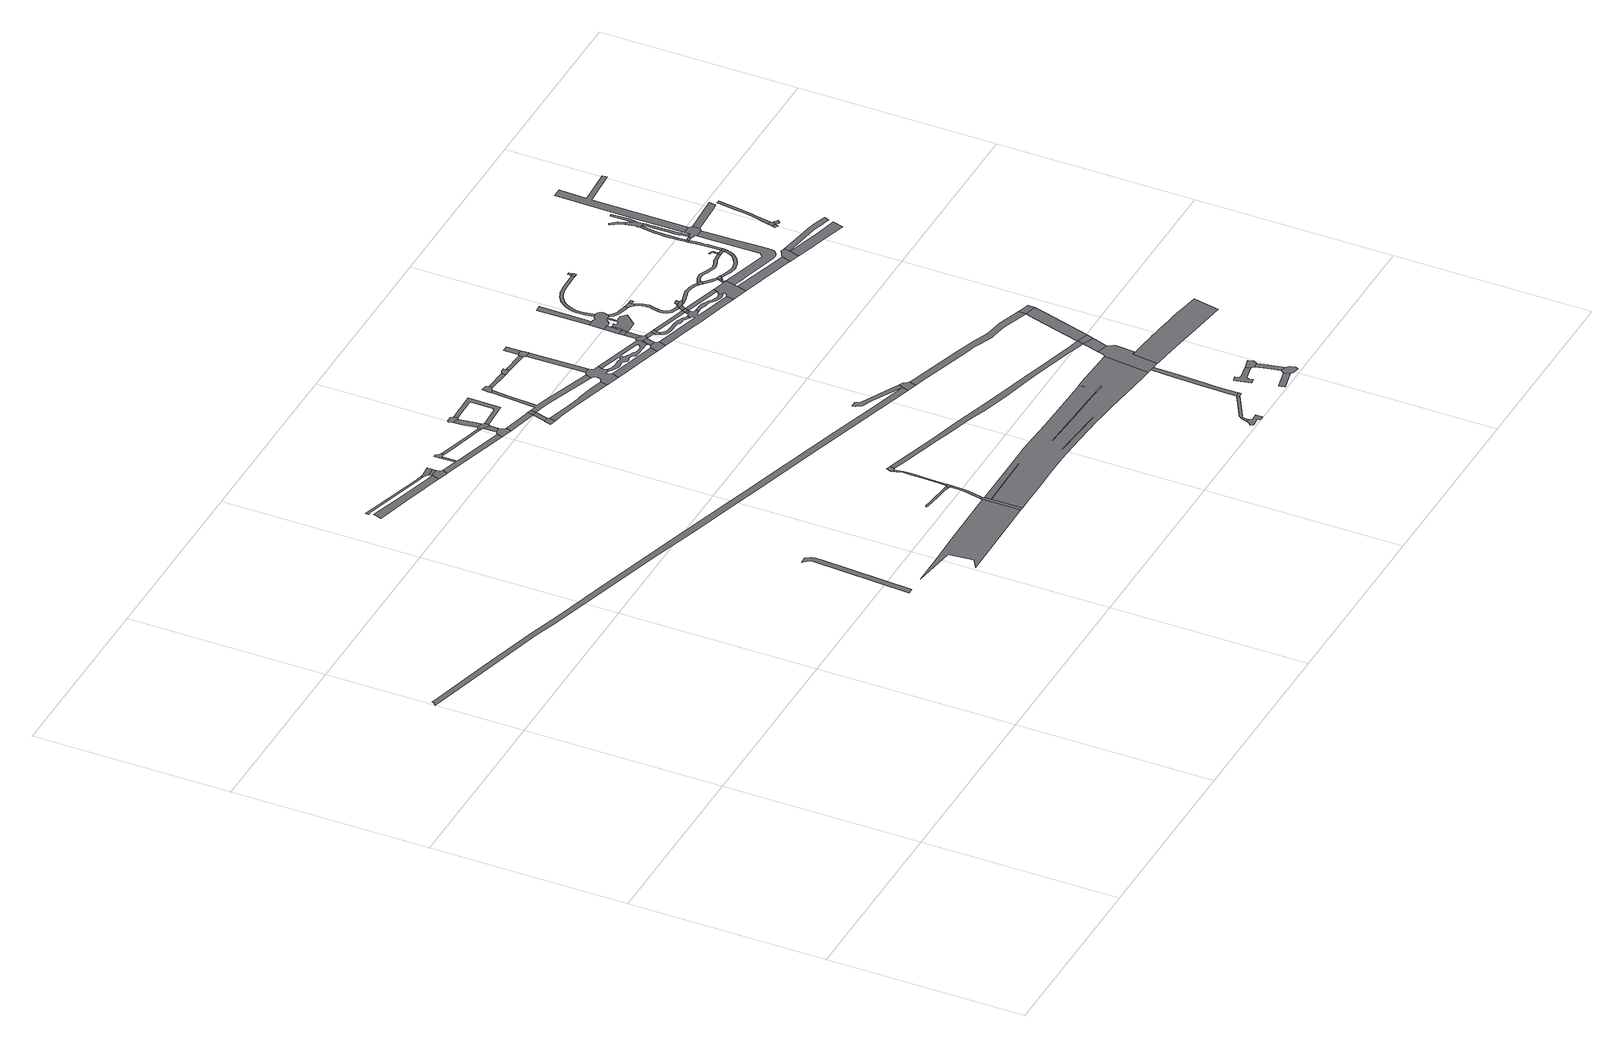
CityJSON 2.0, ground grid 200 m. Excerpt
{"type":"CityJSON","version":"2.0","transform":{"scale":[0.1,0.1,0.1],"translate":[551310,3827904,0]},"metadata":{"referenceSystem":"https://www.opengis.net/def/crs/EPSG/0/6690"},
"CityObjects":{
"road1":{"type":"Road","attributes":{"RoadStructureAttribute.sectionType":"1"},"geometry":[{"type":"MultiSurface","lod":"1","boundaries":[[[0,1,2,3,4,5,6,7,8,9,10,11,12]]]}]},
"road2":{"type":"Road","attributes":{"RoadStructureAttribute.sectionType":"1"},"geometry":[{"type":"MultiSurface","lod":"1","boundaries":[[[13,14,15,16,17,18,19,20,21,22,23,24,25,26,27,28,29,30,31,32,33,34,35,36,37,38,39,40,41]]]}]},
"road3":{"type":"Road","attributes":{"RoadStructureAttribute.sectionType":"1"},"geometry":[{"type":"MultiSurface","lod":"1","boundaries":[[[42,43,44,45,46,47,48,49]]]}]},
"road4":{"type":"Road","attributes":{"RoadStructureAttribute.sectionType":"1"},"geometry":[{"type":"MultiSurface","lod":"1","boundaries":[[[50,51,52,53,54,55,56,57,58,59,60]]]}]},
"road5":{"type":"Road","attributes":{"function":"3","RoadStructureAttribute.sectionType":"1"},"geometry":[{"type":"MultiSurface","lod":"1","boundaries":[[[61,62,63,64,65,66,67,68,69]]]}]},
"road6":{"type":"Road","geometry":[{"type":"MultiSurface","lod":"1","boundaries":[[[70,71,49,48,72,73,74,75]]]}]},
"road7":{"type":"Road","attributes":{"RoadStructureAttribute.sectionType":"1"},"geometry":[{"type":"MultiSurface","lod":"1","boundaries":[[[76,77,78,79,60,59,80,81,82,83]]]}]},
"road8":{"type":"Road","geometry":[{"type":"MultiSurface","lod":"1","boundaries":[[[83,82,49,71]]]}]},
"road9":{"type":"Road","geometry":[{"type":"MultiSurface","lod":"1","boundaries":[[[84,85,86,87,88,89,90,91,92,93]]]}]},
"road10":{"type":"Road","geometry":[{"type":"MultiSurface","lod":"1","boundaries":[[[94,61,69,95,96,97]]]}]},
"road11":{"type":"Road","attributes":{"RoadStructureAttribute.sectionType":"1"},"geometry":[{"type":"MultiSurface","lod":"1","boundaries":[[[98,99,100,101,102,103,104,105,106,107,108,109,110]]]}]},
"road12":{"type":"Road","attributes":{"RoadStructureAttribute.sectionType":"1"},"geometry":[{"type":"MultiSurface","lod":"1","boundaries":[[[88,111,75,74,112,113,114,115,116,89]]]}]},
"road13":{"type":"Road","attributes":{"RoadStructureAttribute.sectionType":"1"},"geometry":[{"type":"MultiSurface","lod":"1","boundaries":[[[117,118,119,120,121,122,94,97,123,124,125,126,127,128]]]}]},
"road14":{"type":"Road","geometry":[{"type":"MultiSurface","lod":"1","boundaries":[[[129,130,110,109,117,128]]]}]},
"road15":{"type":"Road","attributes":{"RoadStructureAttribute.sectionType":"1"},"geometry":[{"type":"MultiSurface","lod":"1","boundaries":[[[131,132,93,92,133,134,135,136]]]}]},
"road16":{"type":"Road","attributes":{"RoadStructureAttribute.sectionType":"1"},"geometry":[{"type":"MultiSurface","lod":"1","boundaries":[[[137,138,139,140,141,142,143,144,145,146,147,148,149,150,151,152,130,129]]]}]},
"road17":{"type":"Road","geometry":[{"type":"MultiSurface","lod":"1","boundaries":[[[153,154,144,143,155,156]]]}]},
"road18":{"type":"Road","geometry":[{"type":"MultiSurface","lod":"1","boundaries":[[[157,158,159,114,113,160,161,162]]]}]},
"road19":{"type":"Road","attributes":{"RoadStructureAttribute.sectionType":"1"},"geometry":[{"type":"MultiSurface","lod":"1","boundaries":[[[135,163,159,158,164]]]}]},
"road20":{"type":"Road","geometry":[{"type":"MultiSurface","lod":"1","boundaries":[[[165,136,135,164,166,167,168]]]}]},
"road21":{"type":"Road","attributes":{"RoadStructureAttribute.sectionType":"1"},"geometry":[{"type":"MultiSurface","lod":"1","boundaries":[[[169,170,171,165,168,172,173,174]]]}]},
"road22":{"type":"Road","geometry":[{"type":"MultiSurface","lod":"1","boundaries":[[[175,176,177,169,174,178,179]]]}]},
"road23":{"type":"Road","attributes":{"RoadStructureAttribute.sectionType":"1"},"geometry":[{"type":"MultiSurface","lod":"1","boundaries":[[[180,162,161,181,182,183]]]}]},
"road24":{"type":"Road","geometry":[{"type":"MultiSurface","lod":"1","boundaries":[[[184,185,186,187,188,189,190,191]]]}]},
"road25":{"type":"Road","attributes":{"RoadStructureAttribute.sectionType":"1"},"geometry":[{"type":"MultiSurface","lod":"1","boundaries":[[[192,193,179,178,194,195,196,197,167,166]]]}]},
"road26":{"type":"Road","attributes":{"RoadStructureAttribute.sectionType":"1"},"geometry":[{"type":"MultiSurface","lod":"1","boundaries":[[[182,198,184,191,199]]]}]},
"road27":{"type":"Road","geometry":[{"type":"MultiSurface","lod":"1","boundaries":[[[183,182,199,200]]]}]},
"road28":{"type":"Road","attributes":{"RoadStructureAttribute.sectionType":"1"},"geometry":[{"type":"MultiSurface","lod":"1","boundaries":[[[201,202,203,204,205,188,187,206,207,208,209,210,211,212]]]}]},
"road29":{"type":"Road","geometry":[{"type":"MultiSurface","lod":"1","boundaries":[[[213,214,215,216,217,218,219,220,221,222,223]]]}]},
"road30":{"type":"Road","attributes":{"RoadStructureAttribute.sectionType":"1"},"geometry":[{"type":"MultiSurface","lod":"1","boundaries":[[[216,224,225,226,200,199,227,228,229,230,231,232,233,234,235,236,217]]]}]},
"road31":{"type":"Road","geometry":[{"type":"MultiSurface","lod":"1","boundaries":[[[237,238,239,240,241,242,243,244,245,246,247,248,249,250,251,252,253,254,255,256,257,258,259,260,96,95,261,262,263],[264,265,266],[267,268,269],[270,271,272,273],[274,275,276,277,278,279,280,281,282]]]}]},
"road32":{"type":"Road","attributes":{"RoadStructureAttribute.sectionType":"1"},"geometry":[{"type":"MultiSurface","lod":"1","boundaries":[[[222,221,283,284]]]}]},
"road33":{"type":"Road","geometry":[{"type":"MultiSurface","lod":"1","boundaries":[[[285,284,283,286,287,288]]]}]},
"road34":{"type":"Road","geometry":[{"type":"MultiSurface","lod":"1","boundaries":[[[289,290,291,292,231,230,293,294,295,212,211,296,297,298,299,300,301,302,303,304,305,306]]]}]},
"road35":{"type":"Road","attributes":{"RoadStructureAttribute.sectionType":"1"},"geometry":[{"type":"MultiSurface","lod":"1","boundaries":[[[287,286,307,308]]]}]},
"road36":{"type":"Road","attributes":{"RoadStructureAttribute.sectionType":"1"},"geometry":[{"type":"MultiSurface","lod":"1","boundaries":[[[309,310,311,312,313,314,315,41,316]]]}]},
"road37":{"type":"Road","attributes":{"RoadStructureAttribute.sectionType":"1"},"geometry":[{"type":"MultiSurface","lod":"1","boundaries":[[[317,318,319,320,321,322,323,324,325,326,327,156,155,328,329,330,331,332,333,334,335,336,337,338,339]]]}]},
"road38":{"type":"Road","attributes":{"RoadStructureAttribute.sectionType":"1"},"geometry":[{"type":"MultiSurface","lod":"1","boundaries":[[[340,341,292,291]]]}]},
"road39":{"type":"Road","geometry":[{"type":"MultiSurface","lod":"1","boundaries":[[[342,343,344,308,307,341,340]]]}]},
"road40":{"type":"Road","geometry":[{"type":"MultiSurface","lod":"1","boundaries":[[[345,346,347,348,349,350,351,352,353,354,355,356,357]]]}]},
"road41":{"type":"Road","attributes":{"RoadStructureAttribute.sectionType":"1"},"geometry":[{"type":"MultiSurface","lod":"1","boundaries":[[[297,296,358,359,360,361]]]}]},
"road42":{"type":"Road","attributes":{"RoadStructureAttribute.sectionType":"1"},"geometry":[{"type":"MultiSurface","lod":"1","boundaries":[[[362,363,344,343]]]}]},
"road43":{"type":"Road","geometry":[{"type":"MultiSurface","lod":"1","boundaries":[[[364,365,316,41,40,366,367,368]]]}]},
"road44":{"type":"Road","attributes":{"RoadStructureAttribute.sectionType":"1"},"geometry":[{"type":"MultiSurface","lod":"1","boundaries":[[[369,306,305,370,371,372,373,374,375,376,377,378,379,380,381,382,302,301,383,384,385,386,387,388,389,390,391,392,393,394,395,396,397,398,399,400,401,402,403,404,405,406,407,408,409,410,411,412,413],[414,415,416,417,418,419,420,421,422,423,424,425,426,427]]]}]},
"road45":{"type":"Road","attributes":{"RoadStructureAttribute.sectionType":"1"},"geometry":[{"type":"MultiSurface","lod":"1","boundaries":[[[428,429,430,431,432,433,434,345,357,435,436,437,438,439,440]]]}]},
"road46":{"type":"Road","geometry":[{"type":"MultiSurface","lod":"1","boundaries":[[[441,361,360,442,443,444]]]}]},
"road47":{"type":"Road","attributes":{"RoadStructureAttribute.sectionType":"1"},"geometry":[{"type":"MultiSurface","lod":"1","boundaries":[[[413,441,444,445]]]}]},
"road48":{"type":"Road","geometry":[{"type":"MultiSurface","lod":"1","boundaries":[[[446,447,428,440,448]]]}]},
"road49":{"type":"Road","geometry":[{"type":"MultiSurface","lod":"1","boundaries":[[[449,369,413,445,450,451]]]}]},
"road50":{"type":"Road","attributes":{"RoadStructureAttribute.sectionType":"1"},"geometry":[{"type":"MultiSurface","lod":"1","boundaries":[[[452,453,454,449,451,455]]]}]},
"road51":{"type":"Road","geometry":[{"type":"MultiSurface","lod":"1","boundaries":[[[456,454,453,452,455,457]]]}]},
"road52":{"type":"Road","attributes":{"RoadStructureAttribute.sectionType":"1"},"geometry":[{"type":"MultiSurface","lod":"1","boundaries":[[[450,445,458,459]]]}]},
"road53":{"type":"Road","attributes":{"RoadStructureAttribute.sectionType":"1"},"geometry":[{"type":"MultiSurface","lod":"1","boundaries":[[[460,456,457,461]]]}]},
"road54":{"type":"Road","geometry":[{"type":"MultiSurface","lod":"1","boundaries":[[[459,458,462,463,464,465,466,467,468]]]}]},
"road55":{"type":"Road","attributes":{"RoadStructureAttribute.sectionType":"1"},"geometry":[{"type":"MultiSurface","lod":"1","boundaries":[[[469,470,471,472,473,474,475,447,446,476,477,478,479,480,481]]]}]},
"road56":{"type":"Road","geometry":[{"type":"MultiSurface","lod":"1","boundaries":[[[482,483,484,485,486,487,488,489,490,491,492,493,494,495,496,460,461,497,498,499,500,501,502,503,504,505,506]]]}]},
"road57":{"type":"Road","geometry":[{"type":"MultiSurface","lod":"1","boundaries":[[[503,507,508,509,510,511,512,457,455,513,514,515,516,517,504]]]}]},
"road58":{"type":"Road","attributes":{"RoadStructureAttribute.sectionType":"1"},"geometry":[{"type":"MultiSurface","lod":"1","boundaries":[[[518,519,520,521,496,495]]]}]},
"road59":{"type":"Road","geometry":[{"type":"MultiSurface","lod":"1","boundaries":[[[522,523,524,525,526,527,528,529,530,531,532,533,534,465,464,535,536,537,538,539,540,541,542,543,544,545,546,547,548,549,550,551]]]}]},
"road60":{"type":"Road","geometry":[{"type":"MultiSurface","lod":"1","boundaries":[[[552,553,554,555,556]]]}]},
"road61":{"type":"Road","geometry":[{"type":"MultiSurface","lod":"1","boundaries":[[[557,558,559,560,561,562,563,564,565,566]]]}]},
"road62":{"type":"Road","attributes":{"RoadStructureAttribute.sectionType":"1"},"geometry":[{"type":"MultiSurface","lod":"1","boundaries":[[[567,568,569,570,571,572,573,574,368,367,575,576,577,578,579,580,581,582,583,584,585]]]}]},
"road63":{"type":"Road","attributes":{"RoadStructureAttribute.sectionType":"1"},"geometry":[{"type":"MultiSurface","lod":"1","boundaries":[[[586,468,467,587,588,589]]]}]},
"road64":{"type":"Road","geometry":[{"type":"MultiSurface","lod":"1","boundaries":[[[590,591,592,593,594,595,443,442,596,597,598,599,600,601,602,603,604,605,606,607,608,609,610,611,612,613,614,615,616,617,618,619,620,551,550]]]}]},
"road65":{"type":"Road","attributes":{"RoadStructureAttribute.sectionType":"1"},"geometry":[{"type":"MultiSurface","lod":"1","boundaries":[[[621,622,623,624,625,626,506,505,627,628,629,630,631,632,633,634,635]]]}]},
"road66":{"type":"Road","geometry":[{"type":"MultiSurface","lod":"1","boundaries":[[[636,637,638,639,251,250,640,469,481,641,642,643,644,645,646,647,648,649,650,651,652,653,654]]]}]},
"road67":{"type":"Road","geometry":[{"type":"MultiSurface","lod":"1","boundaries":[[[655,656,657,552,556,658,659,660,661,662,663,664,665,666]]]}]},
"road68":{"type":"Road","attributes":{"RoadStructureAttribute.sectionType":"1"},"geometry":[{"type":"MultiSurface","lod":"1","boundaries":[[[667,668,669,655,666]]]}]},
"road69":{"type":"Road","geometry":[{"type":"MultiSurface","lod":"1","boundaries":[[[670,671,672,673,566,565,674,668,667,675]]]}]},
"road70":{"type":"Road","geometry":[{"type":"MultiSurface","lod":"1","boundaries":[[[588,617,616,676]]]}]},
"road71":{"type":"Road","geometry":[{"type":"MultiSurface","lod":"1","boundaries":[[[677,635,634,678,679,680,681,682,683,684]]]}]},
"road72":{"type":"Road","geometry":[{"type":"MultiSurface","lod":"1","boundaries":[[[589,588,676,685]]]}]},
"road73":{"type":"Road","attributes":{"RoadStructureAttribute.sectionType":"1"},"geometry":[{"type":"MultiSurface","lod":"1","boundaries":[[[686,687,688,689,690,691,692,693,694,695,696,697,698,699,700,701,681,680,702,703,704,705,706,707,708,709,710,711,712,713,714,715,716,717,718,719]]]}]},
"road74":{"type":"Road","geometry":[{"type":"MultiSurface","lod":"1","boundaries":[[[718,720,721,722,723]]]}]},
"road75":{"type":"Road","attributes":{"function":"3","RoadStructureAttribute.sectionType":"1"},"geometry":[{"type":"MultiSurface","lod":"1","boundaries":[[[338,724,636,654,725,726,727,728]]]}]},
"road76":{"type":"Road","geometry":[{"type":"MultiSurface","lod":"1","boundaries":[[[729,730,731,684,683]]]}]},
"road77":{"type":"Road","attributes":{"RoadStructureAttribute.sectionType":"1"},"geometry":[{"type":"MultiSurface","lod":"1","boundaries":[[[732,733,734,735,736,737,738,739,740,741,742,743,744,745,746,747,748,489,488,749,750,751,752,753,754,755,756,757,758,759,760,761,762,763,764,765]]]}]},
"road78":{"type":"Road","geometry":[{"type":"MultiSurface","lod":"1","boundaries":[[[766,767,719,718,723,768]]]}]},
"road79":{"type":"Road","geometry":[{"type":"MultiSurface","lod":"1","boundaries":[[[769,770,771,719,767]]]}]},
"road80":{"type":"Road","geometry":[{"type":"MultiSurface","lod":"1","boundaries":[[[339,338,728,772]]]}]},
"road81":{"type":"Road","geometry":[{"type":"MultiSurface","lod":"1","boundaries":[[[773,774,775,776,777,778,779,780,781,782,783,784,609,608,785,786,787,788,789,790,791,792,793,794,795,796,797,798,799]]]}]},
"road82":{"type":"Road","attributes":{"RoadStructureAttribute.sectionType":"1"},"geometry":[{"type":"MultiSurface","lod":"1","boundaries":[[[685,676,800,801]]]}]},
"road83":{"type":"Road","attributes":{"RoadStructureAttribute.sectionType":"1"},"geometry":[{"type":"MultiSurface","lod":"1","boundaries":[[[802,803,804,805,806,807,808,809,810,811,812,768,723,813,814,815,816,817,818,819,820,821,822,823,824,825]]]}]},
"road84":{"type":"Road","attributes":{"function":"3","RoadStructureAttribute.sectionType":"7"},"geometry":[{"type":"MultiSurface","lod":"1","boundaries":[[[584,826,827,339,772,828,829,830,831]]]}]},
"road85":{"type":"Road","attributes":{"function":"1"},"geometry":[{"type":"MultiSurface","lod":"1","boundaries":[[[832,833,834,835,836,837,838,839,840,841,842,843,844,845,846,644,643,847,848,849,850,851,852,853,854]]]}]},
"road86":{"type":"Road","geometry":[{"type":"MultiSurface","lod":"1","boundaries":[[[855,856,801,800,857,858,799,798,859,860,861,862,601,600,863,864,865,866,867,868]]]}]},
"road87":{"type":"Road","geometry":[{"type":"MultiSurface","lod":"1","boundaries":[[[869,732,765,870,871,872,873,874]]]}]},
"road88":{"type":"Road","attributes":{"RoadStructureAttribute.sectionType":"1"},"geometry":[{"type":"MultiSurface","lod":"1","boundaries":[[[875,869,874,876]]]}]},
"road89":{"type":"Road","geometry":[{"type":"MultiSurface","lod":"1","boundaries":[[[877,878,825,824,879,880,881]]]}]},
"road90":{"type":"Road","attributes":{"RoadStructureAttribute.sectionType":"1"},"geometry":[{"type":"MultiSurface","lod":"1","boundaries":[[[882,880,879,883,884,885]]]}]},
"road91":{"type":"Road","geometry":[{"type":"MultiSurface","lod":"1","boundaries":[[[585,584,831,886]]]}]},
"road92":{"type":"Road","geometry":[{"type":"MultiSurface","lod":"1","boundaries":[[[887,868,867,888,889,890,891,892]]]}]},
"road93":{"type":"Road","geometry":[{"type":"MultiSurface","lod":"1","boundaries":[[[885,884,887,892,893,894,895]]]}]},
"road94":{"type":"Road","attributes":{"RoadStructureAttribute.sectionType":"1"},"geometry":[{"type":"MultiSurface","lod":"1","boundaries":[[[896,897,864,863,898,899,900,901,902,903,904]]]}]},
"road95":{"type":"Road","attributes":{"RoadStructureAttribute.sectionType":"1"},"geometry":[{"type":"MultiSurface","lod":"1","boundaries":[[[905,906,907,908,909,910,911,912,913,914,915,916,917,918,919,920,921,922,923,924,925,877,881,926,927,928,929,930,931,932,933,934,935,936,937,938,939,940,941,942,943,944,945,946,947,948,949]]]}]},
"road96":{"type":"Road","attributes":{"RoadStructureAttribute.sectionType":"1"},"geometry":[{"type":"MultiSurface","lod":"1","boundaries":[[[950,951,952,953,954,955,956,957,958,959,960,961,962,963,964,965,966,895,894,967,968,969,970,971,972,973,974,975,976,977,978,979,980,981,982,983,984]]]}]},
"road97":{"type":"Road","attributes":{"RoadStructureAttribute.sectionType":"1"},"geometry":[{"type":"MultiSurface","lod":"1","boundaries":[[[985,986,987,988,989,990,991,992,993,866,865,994,995,996,997,998,999,1000,1001,1002,1003,1004,1005,1006,1007,1008,1009,1010]]]}]},
"road98":{"type":"Road","geometry":[{"type":"MultiSurface","lod":"1","boundaries":[[[1011,949,948,1012,1013]]]}]},
"road99":{"type":"Road","geometry":[{"type":"MultiSurface","lod":"1","boundaries":[[[1014,1015,1016,1017,1018,1011,1013]]]}]},
"road100":{"type":"Road","attributes":{"RoadStructureAttribute.sectionType":"1"},"geometry":[{"type":"MultiSurface","lod":"1","boundaries":[[[1013,1012,1019,950,1020]]]}]},
"road101":{"type":"Road","geometry":[{"type":"MultiSurface","lod":"1","boundaries":[[[1020,950,984,1021]]]}]},
"road102":{"type":"Road","geometry":[{"type":"MultiSurface","lod":"1","boundaries":[[[1022,904,903,1023,1024,1025,1026]]]}]},
"road103":{"type":"Road","attributes":{"RoadStructureAttribute.sectionType":"1"},"geometry":[{"type":"MultiSurface","lod":"1","boundaries":[[[1027,1028,1029,1030,1031,1032,1033,1034,1035,1036,1037,1038,1020,1021]]]}]},
"road104":{"type":"Road","geometry":[{"type":"MultiSurface","lod":"1","boundaries":[[[1039,1040,1033,1032]]]}]},
"road105":{"type":"Road","geometry":[{"type":"MultiSurface","lod":"1","boundaries":[[[1039,1032,1041,1042]]]}]},
"road106":{"type":"Road","attributes":{"RoadStructureAttribute.sectionType":"1"},"geometry":[{"type":"MultiSurface","lod":"1","boundaries":[[[1043,1044,1045,1046,1047,1048,1049,1050,1051,1040,1039,1052,1053,1054,1055,1056,1057,1058,1059,1060]]]}]},
"road107":{"type":"Road","geometry":[{"type":"MultiSurface","lod":"1","boundaries":[[[1061,1062,1063,1064,1065,1066,1067,1068,1069,1070,1071,1072,1073,1074,1075,1076,1077,1078,1079,1080,1081,1082,1083,1084]]]}]},
"road108":{"type":"Road","geometry":[{"type":"MultiSurface","lod":"1","boundaries":[[[1085,1086,1084,1083,1042,1041,1087,1088,1089,1090,985,1010,1091,1092,1093]]]}]},
"road109":{"type":"Road","geometry":[{"type":"MultiSurface","lod":"1","boundaries":[[[1094,1095,1096,1097,1098,1099,1100,1101,1102,1103]]]}]},
"road110":{"type":"Road","geometry":[{"type":"MultiSurface","lod":"1","boundaries":[[[1104,1103,1102,1105,1106,1107,1108,1043,1060,1072,1071,1109,1110,1111,1112,1113]]]}]},
"road111":{"type":"Road","attributes":{"RoadStructureAttribute.sectionType":"1"},"geometry":[{"type":"MultiSurface","lod":"1","boundaries":[[[1114,1115,1024,1023,1116,1117,1118,1119,1120,1121,1122]]]}]},
"road112":{"type":"Road","attributes":{"RoadStructureAttribute.sectionType":"1"},"geometry":[{"type":"MultiSurface","lod":"1","boundaries":[[[1123,1124,1125,1126,1127,1128,1113,1112]]]}]},
"road113":{"type":"Road","attributes":{"RoadStructureAttribute.sectionType":"1"},"geometry":[{"type":"MultiSurface","lod":"1","boundaries":[[[1129,1130,1131,1026,1025,1132,1133,1134,1135,1136,1137]]]}]},
"road114":{"type":"Road","attributes":{"RoadStructureAttribute.sectionType":"1"},"geometry":[{"type":"MultiSurface","lod":"1","boundaries":[[[1138,1139,1140,1141]]]}]},
"road115":{"type":"Road","geometry":[{"type":"MultiSurface","lod":"1","boundaries":[[[1142,1138,1141,1143,1144]]]}]},
"road116":{"type":"Road","geometry":[{"type":"MultiSurface","lod":"1","boundaries":[[[1145,1146,1143,1141]]]}]},
"road117":{"type":"Road","attributes":{"RoadStructureAttribute.sectionType":"1"},"geometry":[{"type":"MultiSurface","lod":"1","boundaries":[[[1147,1092,1091,1148,1149,1150]]]}]},
"road118":{"type":"Road","attributes":{"RoadStructureAttribute.sectionType":"1"},"geometry":[{"type":"MultiSurface","lod":"1","boundaries":[[[1151,1152,1153,1154,1155,1156,1142,1144,1157,1158,1159,1160,1161,1162]]]}]},
"road119":{"type":"Road","attributes":{"RoadStructureAttribute.sectionType":"1"},"geometry":[{"type":"MultiSurface","lod":"1","boundaries":[[[1163,1164,1165,1085,1093,1166,1167,1168,1169,1170,1171,1172,1173]]]}]}
},
"vertices":[
[3440,2821,0],[3463,2803,0],[3479,2776,0],[3485,2757,0],[3424,1747,0],[3481,1747,0],[3543,2698,0],[3543,2734,0],[3543,2756,0],[3534,2787,0],[3517,2812,0],[3504,2836,0],[3428,2830,0],
[5909,3258,0],[5362,3425,0],[4422,3700,0],[4162,3777,0],[4013,3821,0],[3400,4002,0],[2359,4300,0],[1753,4471,0],[1394,4582,0],[725,4766,0],[126,4922,0],[48,4944,0],[36,4921,0],[33,4919,0],[6,4896,0],[25,4891,0],[718,4706,0],[1395,4528,0],[1583,4464,0],[2192,4290,0],[2979,4056,0],[3501,3901,0],[4014,3750,0],[4147,3711,0],[4473,3616,0],[5120,3427,0],[5686,3255,0],[6235,3095,0],[6254,3161,0],
[3143,6450,0],[2823,6544,0],[2420,6663,0],[2396,6579,0],[2801,6467,0],[2815,6463,0],[3167,6366,0],[3188,6442,0],
[3048,6548,0],[2940,6579,0],[2500,6709,0],[2429,6729,0],[2402,6736,0],[2404,6709,0],[2422,6708,0],[2741,6617,0],[3101,6516,0],[3138,6507,0],[3133,6526,0],
[5009,1761,0],[4339,1752,0],[4034,1747,0],[3957,1746,0],[3667,1746,0],[4115,1683,0],[4140,1431,0],[4038,1367,0],[5012,1377,0],
[3279,6421,0],[3278,6446,0],[3180,6363,0],[3193,6359,0],[3282,6333,0],[3301,6389,0],
[3274,6531,0],[3184,6527,0],[3173,6522,0],[3162,6522,0],[3156,6495,0],[3169,6487,0],[3186,6477,0],[3276,6481,0],
[3509,6523,0],[3492,6538,0],[3487,6553,0],[3462,6552,0],[3465,6478,0],[3487,6478,0],[3492,6488,0],[3505,6490,0],[3524,6485,0],[3532,6511,0],
[5014,1780,0],[5052,1377,0],[5049,1757,0],[5038,1772,0],
[5030,2147,0],[4955,2156,0],[4850,2167,0],[4780,2177,0],[4702,2188,0],[4687,2173,0],[4717,2166,0],[4775,2157,0],[4882,2143,0],[4937,2138,0],[4977,2134,0],[5050,2117,0],[5055,2144,0],
[3472,6341,0],[3524,6262,0],[4000,6124,0],[4017,6182,0],[3503,6331,0],[3494,6334,0],
[5058,2112,0],[5061,2042,0],[5059,2004,0],[5047,1934,0],[5035,1877,0],[5021,1799,0],[5046,1802,0],[5060,1862,0],[5074,1935,0],[5079,2012,0],[5083,2067,0],[5083,2112,0],
[5082,2147,0],[5060,2147,0],
[3988,6382,0],[3885,6409,0],[3633,6452,0],[3988,6355,0],[4040,6340,0],[4011,6376,0],
[5082,2185,0],[5088,2325,0],[5090,2407,0],[5094,2485,0],[5093,2540,0],[5088,2600,0],[5074,2684,0],[5053,2677,0],[5062,2649,0],[5075,2589,0],[5074,2509,0],[5072,2397,0],[5070,2334,0],[5066,2232,0],[5067,2172,0],[5065,2157,0],
[5062,2753,0],[5046,2699,0],[5094,2690,0],[5109,2740,0],
[4110,6177,0],[4108,6207,0],[4048,6203,0],[4040,6112,0],[4121,6091,0],[4136,6149,0],
[4041,6335,0],[4103,6292,0],
[4037,6386,0],[4121,6314,0],[4123,6355,0],[4099,6377,0],
[4012,6624,0],[4015,6541,0],[4032,6433,0],[4096,6438,0],[4075,6548,0],[4073,6598,0],
[4068,6678,0],[4007,6675,0],[4000,6668,0],[4092,6616,0],[4090,6656,0],
[4411,6078,0],[4301,6044,0],[4425,6014,0],[4438,6072,0],
[4393,5879,0],[4380,5877,0],[4363,5808,0],[4427,5792,0],[4442,5855,0],[4438,5859,0],[4436,5863,0],[4435,5870,0],
[4401,6330,0],[4408,6661,0],[4345,6620,0],[4365,6600,0],[4361,6389,0],[4342,6366,0],
[4402,5927,0],[4470,6005,0],
[4482,6062,0],
[5006,5718,0],[4851,5749,0],[4835,5748,0],[4709,5781,0],[4449,5852,0],[4440,5789,0],[4512,5775,0],[4628,5748,0],[4695,5729,0],[5116,5608,0],[5132,5604,0],[5153,5678,0],
[4581,6599,0],[4569,6534,0],[4573,6515,0],[4574,6508,0],[4608,6506,0],[4609,6516,0],[4611,6517,0],[4632,6528,0],[4649,6527,0],[4653,6566,0],[4636,6589,0],
[4568,6388,0],[4540,6049,0],[4522,6053,0],[4546,5991,0],[4646,5963,0],[4697,5946,0],[5171,5783,0],[5190,5840,0],[4662,6021,0],[4595,6037,0],[4574,6042,0],[4574,6044,0],[4596,6346,0],
[5882,1378,0],[6082,1370,0],[6217,1361,0],[6392,1348,0],[6530,1339,0],[6550,1337,0],[6650,1328,0],[6783,1312,0],[6955,1296,0],[7031,1284,0],[7046,1282,0],[7338,1251,0],[7361,1249,0],[7427,1242,0],[7476,1706,0],[7020,1726,0],[7020,1725,0],[6975,1724,0],[6969,1724,0],[6941,1723,0],[6290,1741,0],[5862,1760,0],[5856,1762,0],[5473,1761,0],[5105,1378,0],[5457,1379,0],[5642,1380,0],[6974,1696,0],[6978,1696,0],[6977,1669,0],[6584,1397,0],[6192,1426,0],[6029,1439,0],[5155,1691,0],[5056,1690,0],[5219,1694,0],[5647,1698,0],[7043,1540,0],[7043,1530,0],[7020,1531,0],[6996,1533,0],[6870,1540,0],[6448,1556,0],[6105,1577,0],[6995,1543,0],[7023,1541,0],
[4877,6506,0],[4881,6545,0],
[4916,6565,0],[4953,6499,0],[4956,6538,0],[4947,6562,0],
[5311,5810,0],[5286,5843,0],[5285,5865,0],[5224,5863,0],[5183,5778,0],[5203,5742,0],[5189,5696,0],[5284,5561,0],[5305,5634,0],[5286,5671,0],[5293,5693,0],[5307,5693,0],[5328,5685,0],[5350,5712,0],[5340,5727,0],[5338,5735,0],[5342,5757,0],[5354,5798,0],
[5192,6476,0],[5189,6518,0],
[6184,3253,0],[5895,3402,0],[5862,3457,0],[5799,3451,0],[5809,3422,0],[5840,3372,0],[5958,3318,0],[6277,3205,0],
[7483,2056,0],[6951,2207,0],[6939,2210,0],[6924,2214,0],[6881,2227,0],[6735,2268,0],[6425,2355,0],[6239,2409,0],[5996,2481,0],[5648,2580,0],[5257,2696,0],[5207,2656,0],[5661,2520,0],[5796,2479,0],[6080,2394,0],[6258,2329,0],[6546,2251,0],[6824,2179,0],[6938,2148,0],[7140,2092,0],[7418,2013,0],[7565,1964,0],[7584,2030,0],
[5273,6455,0],[5214,6453,0],
[5273,6468,0],[5272,6537,0],[5210,6536,0],
[7131,110,0],[7127,96,0],[7119,83,0],[7110,68,0],[7106,66,0],[7095,60,0],[7105,24,0],[7190,37,0],[7212,7,0],[7257,7,0],[7258,77,0],[7183,75,0],[7164,99,0],
[5541,5488,0],[5761,5426,0],[5796,5416,0],[5817,5489,0],
[5269,6685,0],[5207,6684,0],
[6329,3170,0],[6317,3184,0],[6265,3086,0],[6336,3065,0],[6357,3137,0],
[5860,5654,0],[5563,5694,0],[5558,5679,0],[5553,5670,0],[5546,5666,0],[5538,5665,0],[5521,5671,0],[5505,5674,0],[5473,5671,0],[5440,5671,0],[5400,5678,0],[5380,5685,0],[5371,5689,0],[5364,5696,0],[5374,5650,0],[5386,5643,0],[5412,5632,0],[5442,5625,0],[5457,5625,0],[5487,5631,0],[5502,5633,0],[5510,5629,0],[5524,5615,0],[5533,5604,0],[5536,5598,0],[5537,5591,0],[5556,5586,0],[5560,5592,0],[5579,5598,0],[5593,5601,0],[5603,5604,0],[5616,5599,0],[5629,5592,0],[5633,5588,0],[5643,5566,0],[5651,5560,0],[5661,5557,0],[5681,5555,0],[5781,5551,0],[5835,5554,0],[5844,5545,0],[5852,5548,0],[5866,5559,0],[5877,5605,0],[5882,5604,0],[5807,5600,0],[5780,5585,0],[5756,5579,0],[5734,5580,0],[5706,5591,0],[5675,5607,0],[5648,5623,0],[5621,5639,0],[5599,5649,0],[5591,5654,0],[5589,5660,0],[5589,5666,0],[5593,5686,0],[5815,5623,0],
[7433,351,0],[7351,304,0],[7188,211,0],[7176,204,0],[7166,193,0],[7158,181,0],[7149,163,0],[7165,143,0],[7171,166,0],[7176,176,0],[7191,184,0],[7352,277,0],[7445,331,0],
[5855,5507,0],[5912,5384,0],[5933,5460,0],[5913,5496,0],
[5939,5586,0],
[7494,359,0],[7447,358,0],[7496,336,0],
[5891,5676,0],[5974,5617,0],[5951,5650,0],
[5940,5789,0],[5939,5789,0],[5892,5790,0],[5952,5789,0],
[5892,5843,0],[5952,5842,0],
[6031,5559,0],[6042,5598,0],
[5894,5994,0],[5953,5994,0],
[6027,5543,0],[6030,5523,0],[6037,5507,0],[6066,5521,0],[6065,5528,0],[6069,5548,0],[6080,5587,0],
[7469,1234,0],[7460,974,0],[7457,873,0],[7457,872,0],[7451,711,0],[7447,616,0],[7445,471,0],[7492,471,0],[7494,615,0],[7501,709,0],[7507,872,0],[7511,972,0],[7519,1229,0],
[6117,6082,0],[6121,6102,0],[6120,6123,0],[6110,6144,0],[6095,6159,0],[6082,6166,0],[6067,6169,0],[6037,6164,0],[6020,6155,0],[6004,6140,0],[5999,6135,0],[5982,6146,0],[5971,6147,0],[5954,6146,0],[5895,6147,0],[5973,5991,0],[5984,5994,0],[6001,6003,0],[6011,6013,0],[6026,6031,0],[6033,6044,0],[6051,6043,0],[6071,6043,0],[6088,6044,0],[6110,6064,0],
[6053,5925,0],[6010,5925,0],[6010,5953,0],[5967,5952,0],[5967,5897,0],[5968,5841,0],[6084,5788,0],[6127,5836,0],[6187,5903,0],[6136,5948,0],[6072,5949,0],
[5955,6211,0],[5958,6682,0],[5896,6679,0],[5896,6252,0],
[6392,5403,0],[6362,5423,0],[6342,5434,0],[6298,5452,0],[6252,5462,0],[6225,5464,0],[6192,5462,0],[6158,5467,0],[6120,5474,0],[6102,5480,0],[6094,5485,0],[6087,5492,0],[6074,5508,0],[6042,5497,0],[6064,5467,0],[6078,5454,0],[6088,5448,0],[6112,5439,0],[6126,5436,0],[6156,5434,0],[6214,5434,0],[6243,5430,0],[6261,5423,0],[6274,5412,0],[6297,5406,0],[6315,5409,0],[6324,5408,0],[6335,5402,0],[6393,5366,0],[6406,5397,0],
[7948,126,0],[7746,80,0],[7752,50,0],[7759,21,0],[7962,68,0],
[7731,448,0],[7706,465,0],[7698,498,0],[7649,487,0],[7687,322,0],[7736,333,0],[7726,374,0],[7741,399,0],[7886,429,0],[7876,478,0],
[7525,2791,0],[7425,2805,0],[7340,2819,0],[7182,2878,0],[6969,2951,0],[6421,3117,0],[6391,3127,0],[6363,3135,0],[6410,3044,0],[6714,2956,0],[7022,2861,0],[7097,2839,0],[7178,2805,0],[7303,2754,0],[7411,2743,0],[7508,2721,0],[7750,2634,0],[7760,2630,0],[7765,2710,0],
[6383,5500,0],[6384,5459,0],[6446,5441,0],[6461,5478,0],
[6408,5357,0],[6414,5349,0],[6416,5345,0],[6414,5331,0],[6413,5324,0],[6385,5331,0],[6243,5291,0],[6386,5250,0],[6503,5220,0],[6635,5182,0],[6818,5133,0],[6834,5209,0],[6684,5250,0],[6523,5293,0],[6457,5312,0],[6462,5327,0],[6466,5331,0],[6476,5335,0],[6516,5339,0],[6522,5367,0],[6508,5369,0],[6495,5373,0],[6490,5377,0],[6486,5382,0],[6481,5394,0],[6481,5400,0],[6482,5408,0],[6440,5417,0],[6434,5409,0],[6426,5404,0],[6413,5397,0],
[6255,5981,0],[6208,5996,0],[6181,6002,0],[6166,6011,0],[6141,6030,0],[6122,6051,0],[6100,6030,0],[6121,6008,0],[6150,5985,0],[6170,5974,0],[6199,5967,0],[6246,5952,0],[6268,5947,0],[6282,5945,0],[6292,5978,0],
[7516,1789,0],[7511,1773,0],[7496,1720,0],[7491,1716,0],[7469,1237,0],[7534,1229,0],[7538,1229,0],[7582,1224,0],[7617,1483,0],[7619,1488,0],[7621,1493,0],[7624,1493,0],[7626,1492,0],[7659,1490,0],[7675,1672,0],[7674,1674,0],[7671,1687,0],[7664,1708,0],[7630,1756,0],
[7973,162,0],[7963,147,0],[7953,133,0],[7983,54,0],[7984,54,0],[8000,44,0],[8057,33,0],[8067,50,0],[8073,59,0],[8079,69,0],[8064,121,0],[8032,143,0],
[7974,412,0],[7919,400,0],[7945,287,0],
[7982,503,0],[7956,496,0],[7920,488,0],[7901,483,0],[7916,413,0],[7995,449,0],
[6490,5428,0],
[6310,5974,0],[6305,5933,0],[6324,5922,0],[6340,5907,0],[6367,5920,0],[6358,5937,0],[6359,5942,0],[6358,5970,0],
[6500,5467,0],
[6491,5552,0],[6463,5555,0],[6437,5564,0],[6415,5576,0],[6402,5589,0],[6393,5606,0],[6385,5629,0],[6382,5644,0],[6385,5670,0],[6390,5701,0],[6398,5731,0],[6403,5763,0],[6407,5789,0],[6406,5820,0],[6397,5850,0],[6374,5907,0],[6347,5894,0],[6369,5840,0],[6377,5815,0],[6377,5791,0],[6373,5768,0],[6369,5742,0],[6368,5736,0],[6361,5707,0],[6355,5674,0],[6352,5643,0],[6356,5621,0],[6366,5594,0],[6378,5571,0],[6397,5552,0],[6425,5536,0],[6456,5525,0],[6488,5522,0],[6511,5552,0],
[6462,5481,0],[6502,5473,0],[6526,5510,0],[6537,5516,0],
[7520,1805,0],[7635,1772,0],[7676,1907,0],[7678,1913,0],[7679,1916,0],
[6373,5943,0],[6400,5942,0],[6400,5969,0],
[6512,6617,0],[6330,6614,0],[6294,6610,0],[6256,6604,0],[6236,6602,0],[6210,6591,0],[6177,6578,0],[6152,6563,0],[6115,6539,0],[6101,6522,0],[6073,6489,0],[6052,6454,0],[6032,6405,0],[6022,6371,0],[6019,6336,0],[6020,6298,0],[6025,6244,0],[6055,6247,0],[6050,6300,0],[6049,6335,0],[6052,6366,0],[6060,6396,0],[6079,6440,0],[6097,6471,0],[6124,6503,0],[6135,6516,0],[6168,6538,0],[6190,6551,0],[6221,6563,0],[6244,6572,0],[6260,6575,0],[6298,6580,0],[6332,6584,0],[6512,6587,0],
[6587,5556,0],[6578,5564,0],[6601,5549,0],
[6577,5595,0],[6537,5593,0],[6522,5564,0],
[7704,1989,0],
[6809,5281,0],[6788,5280,0],[6777,5282,0],[6757,5290,0],[6729,5302,0],[6696,5326,0],[6679,5337,0],[6643,5354,0],[6613,5364,0],[6597,5367,0],[6582,5369,0],[6553,5369,0],[6557,5339,0],[6577,5334,0],[6595,5326,0],[6614,5318,0],[6625,5316,0],[6653,5315,0],[6663,5312,0],[6681,5300,0],[6724,5267,0],[6760,5252,0],[6792,5244,0],[6813,5245,0],[6835,5251,0],[6846,5254,0],[6832,5289,0],
[6864,5321,0],[6875,5360,0],
[6884,5544,0],[6871,5552,0],[6842,5567,0],[6812,5576,0],[6794,5578,0],[6785,5580,0],[6745,5584,0],[6725,5580,0],[6689,5572,0],[6650,5560,0],[6614,5551,0],[6566,5516,0],[6608,5519,0],[6620,5522,0],[6658,5531,0],[6697,5543,0],[6731,5551,0],[6746,5553,0],[6781,5550,0],[6805,5546,0],[6831,5539,0],[6856,5525,0],[6883,5509,0],[6898,5535,0],
[7729,2526,0],[7586,2036,0],[7704,1990,0],[7852,2490,0],[7882,2594,0],[7883,2599,0],
[8590,1357,0],[8524,1369,0],[8376,1395,0],[8300,1406,0],[8231,1416,0],[8084,1434,0],[8081,1434,0],[8004,1444,0],[7952,1450,0],[7931,1453,0],[7778,1469,0],[7640,1481,0],[7631,1482,0],[7626,1482,0],[7622,1483,0],[7613,1220,0],[7621,1219,0],[7821,1192,0],[7956,1174,0],[8141,1145,0],[8570,1083,0],[8576,1082,0],[8625,1350,0],
[7002,5324,0],[6900,5353,0],[6865,5318,0],[6844,5297,0],[6856,5257,0],[6875,5266,0],[6865,5228,0],[6835,5209,0],[6984,5087,0],[7012,5187,0],[7024,5223,0],[7045,5314,0],[7036,5317,0],[7006,5324,0],
[6517,6623,0],[6519,6586,0],[6546,6586,0],[6551,6591,0],[6551,6621,0],[6543,6623,0],
[6517,6663,0],[6543,6663,0],
[6920,5545,0],[6902,5537,0],[6915,5482,0],[6934,5505,0],[6936,5520,0],
[6993,5457,0],[6975,5433,0],[7032,5390,0],[7050,5414,0],
[7887,2671,0],
[7031,5378,0],[7041,5328,0],[7029,5331,0],[7038,5360,0],[7054,5355,0],[7059,5365,0],
[7070,5370,0],[7079,5371,0],[7089,5399,0],
[7376,5076,0],[7213,5125,0],[6997,5083,0],[7178,5032,0],[7379,4974,0],[7526,4932,0],[7547,4925,0],[7569,4919,0],[7598,5012,0],
[7347,5558,0],[7300,5554,0],[7280,5550,0],[7261,5542,0],[7247,5535,0],[7238,5532,0],[7221,5526,0],[7200,5522,0],[7192,5521,0],[7180,5522,0],[7170,5524,0],[7155,5528,0],[7147,5531,0],[7133,5534,0],[7107,5545,0],[7042,5573,0],[7024,5575,0],[7000,5575,0],[6986,5573,0],[6960,5567,0],[6945,5561,0],[6940,5522,0],[6958,5534,0],[6968,5538,0],[6991,5544,0],[7002,5545,0],[7022,5545,0],[7034,5543,0],[7095,5518,0],[7124,5506,0],[7140,5502,0],[7163,5495,0],[7167,5494,0],[7175,5492,0],[7192,5491,0],[7206,5493,0],[7223,5496,0],[7228,5497,0],[7258,5507,0],[7273,5514,0],[7288,5521,0],[7304,5524,0],[7349,5529,0],[7383,5531,0],[7381,5561,0],
[7450,5526,0],[7437,5487,0],[7424,5456,0],[7413,5436,0],[7395,5416,0],[7373,5398,0],[7326,5370,0],[7306,5362,0],[7279,5355,0],[7251,5351,0],[7243,5350,0],[7239,5351,0],[7226,5354,0],[7195,5359,0],[7191,5359,0],[7147,5376,0],[7115,5390,0],[7104,5362,0],[7136,5348,0],[7184,5330,0],[7191,5329,0],[7196,5328,0],[7221,5324,0],[7240,5320,0],[7254,5321,0],[7258,5321,0],[7285,5326,0],[7316,5334,0],[7339,5343,0],[7390,5373,0],[7416,5394,0],[7438,5419,0],[7451,5443,0],[7465,5476,0],[7478,5516,0],
[7554,5850,0],[7555,5688,0],[7560,5416,0],[7558,5213,0],[7518,5176,0],[7428,5206,0],[7292,5244,0],[7106,5299,0],[7104,5300,0],[7124,5192,0],[7213,5167,0],[7384,5118,0],[7540,5075,0],[7565,5073,0],[7580,5073,0],[7591,5074,0],[7606,5081,0],[7623,5090,0],[7630,5097,0],[7647,5111,0],[7654,5126,0],[7658,5154,0],[7654,5315,0],[7650,5496,0],[7645,5715,0],[7643,5850,0],
[7386,5565,0],[7406,5533,0],[7404,5561,0],
[7403,5611,0],[7401,5624,0],[7361,5642,0],[7358,5630,0],[7385,5616,0],
[7420,5534,0],[7450,5560,0],
[7480,5559,0],
[7674,5062,0],[7676,4886,0],[7705,4982,0],[7708,4990,0],[7715,5048,0],
[7481,5604,0],[7477,5707,0],[7475,5744,0],[7473,5788,0],[7467,5834,0],[7461,5886,0],[7431,5883,0],[7437,5831,0],[7443,5785,0],[7445,5742,0],[7448,5705,0],[7451,5603,0],
[7462,5912,0],[7432,5909,0],
[7507,5885,0],[7507,5911,0],
[7450,6375,0],[7441,6321,0],[7433,6266,0],[7429,6225,0],[7425,6158,0],[7424,6144,0],[7424,6101,0],[7424,5996,0],[7426,5979,0],[7454,5997,0],[7454,6046,0],[7454,6100,0],[7454,6123,0],[7455,6157,0],[7458,6223,0],[7463,6262,0],[7470,6316,0],[7480,6371,0],
[7536,5970,0],[7532,5997,0],[7531,6005,0],[7527,6054,0],[7527,6055,0],[7526,6124,0],[7526,6135,0],[7524,6271,0],[7523,6317,0],[7521,6346,0],[7517,6374,0],[7488,6369,0],[7491,6344,0],[7493,6316,0],[7494,6271,0],[7496,6134,0],[7496,6112,0],[7496,6086,0],[7497,6068,0],[7497,6052,0],[7501,6001,0],[7507,5965,0],[7516,5917,0],[7546,5923,0],
[7553,5977,0],[7553,5921,0],[7520,5887,0],[7529,5870,0],[7553,5873,0],[7554,5871,0],[7673,5880,0],[7671,5952,0],[7642,5977,0],
[7450,6565,0],[7437,6594,0],[7419,6620,0],[7387,6663,0],[7363,6645,0],[7395,6603,0],[7411,6579,0],[7423,6553,0],[7437,6518,0],[7465,6530,0],
[7481,6499,0],[7443,6489,0],[7449,6460,0],[7452,6421,0],[7450,6397,0],[7515,6387,0],[7511,6423,0],[7516,6434,0],[7523,6465,0],[7493,6472,0],
[8097,4870,0],[7992,4898,0],[7709,4876,0],[7813,4844,0],[7813,4840,0],[7971,4796,0],[8141,4746,0],[8253,4714,0],[8285,4826,0],
[7528,6514,0],[7528,6534,0],[7521,6698,0],[7491,6696,0],[7498,6532,0],[7496,6485,0],
[8177,4969,0],[8098,4989,0],[7914,5018,0],[7905,4961,0],[8087,4933,0],[8167,4912,0],[8178,4909,0],[8297,4875,0],[8311,4924,0],
[7986,5300,0],[7978,5272,0],[8014,5254,0],[8024,5289,0],
[8000,5349,0],[8050,5320,0],[8033,5334,0],
[8062,5258,0],[8087,5289,0],
[8067,5972,0],[7920,5894,0],[7980,5898,0],[8062,5903,0],
[8094,5904,0],[8095,5886,0],[8071,5723,0],[8060,5628,0],[8041,5523,0],[8038,5512,0],[8035,5343,0],[8068,5513,0],[8078,5560,0],[8094,5666,0],[8115,5811,0],[8125,5904,0],
[7561,7290,0],[7557,6995,0],[7550,6524,0],[7642,6525,0],[7646,6955,0],[7648,6955,0],[8022,6977,0],[8017,7027,0],[7647,7005,0],[7647,7020,0],[7652,7289,0]
]}
